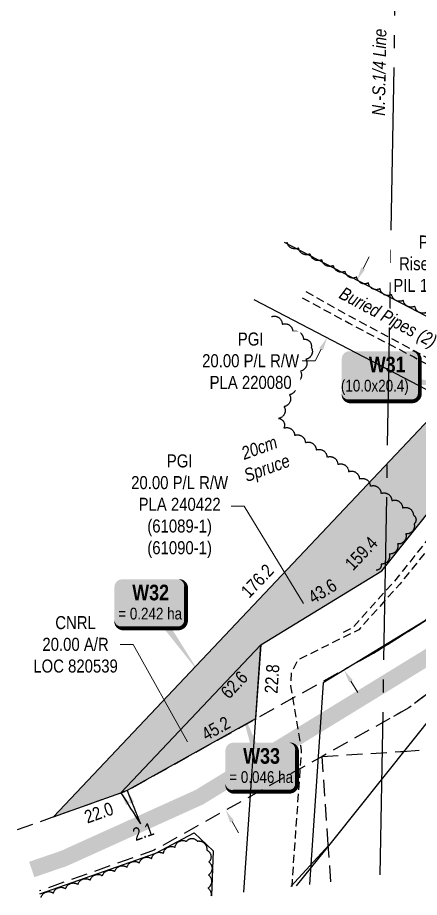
# Model space of a CAD drawing. Extents: x 406232 to 435383, y 6039561 to 6052989.
# Drawn here: x 428628 to 428937, y 6044081 to 6044757 of the extents above; entities that cross this region are included whole.
import ezdxf
from ezdxf.enums import TextEntityAlignment as Align

# ---------------------------------------------------------------- set-up
doc = ezdxf.new("R2010")
doc.units = 0
doc.header["$LTSCALE"] = 5
doc.header["$PDSIZE"] = 0.5
for name, pattern in [('0', [1, 1, 0]), ('foc-ACCESSROAD', [3.75, 2.5, -1.25]), ('foc-QUARTERLINE', [33, 25, -3, 2, -3]), ('UG_PIPE', [1.875, 1.25, -0.625])]:
    doc.linetypes.add(name, pattern=pattern)
doc.layers.get('Defpoints').update_dxf_attribs({"color": 9})
for name, color, linetype in [('AS-PIPE-UG', 44, 'UG_PIPE'), ('AS-PIPE-UG-T', 44, 'Continuous'), ('AS-ROADS', 254, 'Continuous'), ('F-AR', 190, 'foc-ACCESSROAD'), ('F-RW', 190, 'Continuous'), ('F-WS', 190, 'foc-ACCESSROAD'), ('L-SECQ', 8, 'foc-QUARTERLINE'), ('P-TEMP-BLOCKS', 250, 'Continuous'), ('P-TEMP-H', 41, 'Continuous'), ('P-TEMP_WORKSPACE', 46, 'Continuous'), ('P-TXT', 4, 'Continuous'), ('T-BUSH', 110, '0'), ('T-BUSH-T', 110, 'Continuous')]:
    doc.layers.add(name, color=color, linetype=linetype)
for name, color, linetype, lineweight in [('F-AR-T', 190, 'Continuous', 9), ('F-RW-T', 190, 'Continuous', 9), ('F-WS-T', 190, 'Continuous', 9)]:
    doc.layers.add(name, color=color, linetype=linetype, lineweight=lineweight)
doc.styles.add('80', font='ARIALN.TTF', dxfattribs={"height": 10})
doc.styles.add('80CG', font='ARIALN.TTF', dxfattribs={"height": 10})
doc.styles.add('80L', font='ARIALN.TTF', dxfattribs={"height": 10})
doc.styles.add('BOLD', font='ARIALNB.TTF')
doc.dimstyles.new('Compass 5 000', dxfattribs={"dimscale": 5, "dimtxt": 9, "dimasz": 2, "dimexe": 0.2, "dimexo": 0.0625, "dimgap": 0.5, "dimtad": 0, "dimtih": 1, "dimtoh": 1, "dimzin": 0, "dimdsep": 46, "dimtxsty": '80CG', "dimcen": 0.1, "dimse1": 1, "dimse2": 1, "dimclrd": 256, "dimclrt": 256, "dimaunit": 1, "dimadec": 4, "dimazin": 0, "dimtfac": 0.06, "dimtofl": 0, "dimtmove": 0, "dimatfit": 1, "dimfxl": 0.2, "dimtolj": 1, "dimtzin": 0, "dimlwd": -1, "dimarcsym": 0})

# ---------------------------------------------------------------- blocks, each defined once
blk = doc.blocks.new('*D549')
at = {"layer": 'Defpoints', "color": 0, "transparency": 16777216}
for p in [(428869.2777796425, 6044308.469159281), (428852.7018195097, 6044298.343068003), (428895.3314187834, 6044265.820513141)]:
    blk.add_point(p, dxfattribs=at)
at = {"layer": 'F-RW-T', "transparency": 16777216}
for p, q in [((428801.8535450087, 6044381.579427202), (428791.8535450082, 6044381.579427203)), ((428847.4886921835, 6044306.876725101), (428801.8535450087, 6044381.579427202)), ((428883.9685859764, 6044247.160764764), (428889.1817133026, 6044238.627107665))]:
    blk.add_line(p, q, dxfattribs=at)
for points in [[(428848.9109683665, 6044307.745579655), (428846.0664160005, 6044306.007870547), (428852.7018195097, 6044298.343068003)], [(428885.3908621594, 6044248.029619318), (428882.5463097934, 6044246.291910211), (428878.7554586506, 6044255.694421862)]]:
    blk.add_solid(points, dxfattribs=at)
at = {"layer": 'F-RW-T', "transparency": 16777216, "insert": (428752.3139815708, 6044381.579427203), "char_height": 10, "attachment_point": 5, "style": '80CG', "bg_fill": 3, "box_fill_scale": 1.1, "bg_fill_color": 256, "bg_fill_true_color": 13158600, "bg_fill_transparency": 0}
blk.add_mtext('\\A1;PGI\\P20.00 P/L R/W\\PPLA 240422\\P(61089-1)\\P(61090-1)', dxfattribs=at)
blk = doc.blocks.new('*D550')
at = {"layer": 'Defpoints', "color": 0, "transparency": 16777216}
for p in [(428888.7314957958, 6044555.33219951), (428889.1368351951, 6044555.121089325), (428866.0510052503, 6044510.795437848)]:
    blk.add_point(p, dxfattribs=at)
at = {"layer": 'F-RW-T', "transparency": 16777216}
for p, q in [((428893.3507696493, 6044564.201376984), (428897.9700435032, 6044573.070554458)), ((428861.0263919975, 6044502.137370558), (428856.4071181435, 6044493.268193085)), ((428856.4071181435, 6044493.268193085), (428846.407118143, 6044493.268193085))]:
    blk.add_line(p, q, dxfattribs=at)
for points in [[(428891.8725734036, 6044564.971255959), (428894.8289658944, 6044563.431498008), (428888.7314957958, 6044555.33219951)], [(428859.5481957518, 6044502.907249535), (428862.5045882426, 6044501.367491583), (428865.645665851, 6044511.006548032)]]:
    blk.add_solid(points, dxfattribs=at)
at = {"layer": 'F-RW-T', "transparency": 16777216, "insert": (428806.8675547061, 6044493.268193085), "char_height": 10, "attachment_point": 5, "style": '80CG', "bg_fill": 3, "box_fill_scale": 1.1, "bg_fill_color": 256, "bg_fill_true_color": 13158600, "bg_fill_transparency": 0}
blk.add_mtext('\\A1;PGI\\P20.00 P/L R/W\\PPLA 220080', dxfattribs=at)
blk = doc.blocks.new('*D628')
at = {"layer": 'Defpoints', "color": 0, "transparency": 16777216}
for p in [(428760.2107560025, 6044190.098814523), (428763.3362108045, 6044191.843723923), (428784.5900355661, 6044146.431025039)]:
    blk.add_point(p, dxfattribs=at)
at = {"layer": 'F-AR-T', "transparency": 16777216}
for p, q in [((428716.6379113761, 6044275.488997497), (428706.6379113761, 6044275.488997497)), ((428758.4615491452, 6044200.575142692), (428716.6379113761, 6044275.488997497)), ((428792.5901520276, 6044139.444515673), (428797.4648136869, 6044130.713096904))]:
    blk.add_line(p, q, dxfattribs=at)
for points in [[(428759.9167856066, 6044201.387586302), (428757.0063126842, 6044199.762699082), (428763.3362108045, 6044191.843723923)], [(428794.045388489, 6044140.256959283), (428791.1349155665, 6044138.632072063), (428787.7154903682, 6044148.17593444)]]:
    blk.add_solid(points, dxfattribs=at)
at = {"layer": 'F-AR-T', "transparency": 16777216, "insert": (428672.3234502571, 6044275.488997497), "char_height": 10, "attachment_point": 5, "style": '80CG'}
blk.add_mtext('\\A1;CNRL\\P20.00 A/R\\PLOC 820539', dxfattribs=at)
blk = doc.blocks.new('*U630')
h = blk.add_hatch(color=111)
edge = h.paths.add_edge_path()
edge.add_line((-23.99999999999998, -20), (23.99999999999998, -20))
edge.add_arc((23.99999999999998, -14), 6, 270, 360)
edge.add_line((29.99999999999998, -14), (29.99999999999998, 12.5))
edge.add_arc((23.99999999999998, 12.5), 6, 0, 90)
edge.add_line((23.99999999999998, 18.5), (-23.99999999999998, 18.5))
edge.add_arc((-23.99999999999998, 12.5), 6, 90, 180)
edge.add_line((-29.99999999999998, 12.5), (-29.99999999999998, -14))
edge.add_arc((-23.99999999999998, -14), 6, 180, 270)
at = {"color": 250, "flags": 128}
blk.add_lwpolyline([(-23.99999999999998, -20, 3, 3, 0), (23.99999999999998, -20, 3, 3, 0.414213562373095), (29.99999999999998, -14, 3, 3, 0), (29.99999999999998, 12.5, 3, 0, 0.414213562373095), (23.99999999999998, 18.5, 0, 0, 0), (-23.99999999999998, 18.5, 0, 0, 0.414213562373095), (-29.99999999999998, 12.5, 0, 0, 0), (-29.99999999999998, -14, 0, 3, 0.414213562373095)], format="xyseb", close=True, dxfattribs=at)
at = {"flags": 128}
blk.add_lwpolyline([(68.05801664967487, -11.28434914965089, 0, 7.499999999999998, 0), (-3.398394867633905e-15, -1.97215226305253e-31, 0, 0, 0)], format="xyseb", dxfattribs=at)
at = {"color": 250}
for tag, p, height, style in [('TEMP_AREA_W1_001', (-9.212824010914055, 2.244292974654144), 12, 'BOLD'), ('ENTER_TEXT_001', (-30.65893587994544, -12.47010782646594), 9, '80')]:
    blk.add_attdef(tag, p, '', height=height, dxfattribs=dict(at, style=style))
blk = doc.blocks.new('*U632')
h = blk.add_hatch(color=191)
edge = h.paths.add_edge_path()
edge.add_line((-21.49999999999998, -19.14915521729633), (21.49999999999998, -19.14915521729633))
edge.add_arc((21.49999999999998, -13.14915521729633), 6, 270, 360)
edge.add_line((27.49999999999998, -13.14915521729633), (27.49999999999998, 12.5))
edge.add_arc((21.49999999999998, 12.5), 6, 0, 90)
edge.add_line((21.49999999999998, 18.5), (-21.49999999999998, 18.5))
edge.add_arc((-21.49999999999998, 12.5), 6, 90, 180)
edge.add_line((-27.49999999999998, 12.5), (-27.49999999999998, -13.14915521729633))
edge.add_arc((-21.49999999999998, -13.14915521729633), 6, 180, 270)
at = {"color": 250, "flags": 128}
blk.add_lwpolyline([(-21.49999999999998, -19.14915521729633, 3, 3, 0), (21.49999999999998, -19.14915521729633, 3, 3, 0.414213562373095), (27.49999999999998, -13.14915521729633, 3, 3, 0), (27.49999999999998, 12.5, 3, 0, 0.414213562373095), (21.49999999999998, 18.5, 0, 0, 0), (-21.49999999999998, 18.5, 0, 0, 0.414213562373095), (-27.49999999999998, 12.5, 0, 0, 0), (-27.49999999999998, -13.14915521729633, 0, 3, 0.414213562373095)], format="xyseb", close=True, dxfattribs=at)
at = {"flags": 128}
blk.add_lwpolyline([(38.15712930229628, -53.99016131389325, 0, 7.499999999999999, 0), (-3.398394867633905e-15, 0, 0, 0, 0)], format="xyseb", dxfattribs=at)
at = {"color": 250}
for tag, p, height, style in [('TEMP_AREA_W1_001', (-9.212824010914055, 2.244292974654144), 12, 'BOLD'), ('ENTER_TEXT_001', (-30.65893587994544, -12.47010782646594), 9, '80')]:
    blk.add_attdef(tag, p, '', height=height, dxfattribs=dict(at, style=style))
blk = doc.blocks.new('*U633')
h = blk.add_hatch(color=191)
edge = h.paths.add_edge_path()
edge.add_line((-21.49999999999998, -19.14915521729633), (21.49999999999998, -19.14915521729633))
edge.add_arc((21.49999999999998, -13.14915521729633), 6, 270, 360)
edge.add_line((27.49999999999998, -13.14915521729633), (27.49999999999998, 12.5))
edge.add_arc((21.49999999999998, 12.5), 6, 0, 90)
edge.add_line((21.49999999999998, 18.5), (-21.49999999999998, 18.5))
edge.add_arc((-21.49999999999998, 12.5), 6, 90, 180)
edge.add_line((-27.49999999999998, 12.5), (-27.49999999999998, -13.14915521729633))
edge.add_arc((-21.49999999999998, -13.14915521729633), 6, 180, 270)
at = {"flags": 128}
blk.add_lwpolyline([(-15.83130162535587, 45.65475038191204, 0, 7.499999999999999, 0), (-3.398394867633905e-15, 0, 0, 0, 0)], format="xyseb", dxfattribs=at)
at = {"color": 250, "flags": 128}
blk.add_lwpolyline([(-21.49999999999998, -19.14915521729633, 3, 3, 0), (21.49999999999998, -19.14915521729633, 3, 3, 0.414213562373095), (27.49999999999998, -13.14915521729633, 3, 3, 0), (27.49999999999998, 12.5, 3, 0, 0.414213562373095), (21.49999999999998, 18.5, 0, 0, 0), (-21.49999999999998, 18.5, 0, 0, 0.414213562373095), (-27.49999999999998, 12.5, 0, 0, 0), (-27.49999999999998, -13.14915521729633, 0, 3, 0.414213562373095)], format="xyseb", close=True, dxfattribs=at)
at = {"color": 250}
for tag, p, height, style in [('TEMP_AREA_W1_001', (-9.212824010914055, 2.244292974654144), 12, 'BOLD'), ('ENTER_TEXT_001', (-30.65893587994544, -12.47010782646594), 9, '80')]:
    blk.add_attdef(tag, p, '', height=height, dxfattribs=dict(at, style=style))

msp = doc.modelspace()

# ---------------------------------------------------------------- hatches: boundary and pattern name
at = {"layer": 'P-TEMP-H'}
h = msp.add_hatch(color=256, dxfattribs=at)
h.dxf.hatch_style = 1
h.paths.add_polyline_path([(428980.9477371356, 6044450.954548363), (428957.9042346787, 6044462.956140197), (428655.3884148831, 6044143.088599518), (428707.1835974813, 6044161.487828454), (428814.6036129377, 6044275.069247724), (428907.6716717735, 6044331.923610983), (428994.7292413663, 6044440.939137267), (428984.5127915827, 6044449.097785112)])
h = msp.add_hatch(color=256, dxfattribs=at)
h.dxf.hatch_style = 1
h.paths.add_polyline_path([(428712.0764221527, 6044163.225908968), (428707.1835974805, 6044161.487828412), (428814.603612939, 6044275.069247658), (428810.7059895028, 6044218.28978612)])

# ---------------------------------------------------------------- linework, layer by layer
at = {"layer": 'AS-PIPE-UG', "flags": 128}
for points in [[(428849.3659084754, 6044546.533553062), (428883.1059084739, 6044527.543553024), (428932.2709084727, 6044501.233553061), (429000.5234084738, 6044463.906053063), (429024.1834084739, 6044445.816053067), (429032.2209084726, 6044445.923553024), (429043.2709084739, 6044456.858553061), (429074.0009084739, 6044494.461053018)], [(428846.4609084723, 6044541.736053024), (428882.5734084751, 6044522.151053068), (428932.2209084742, 6044496.231053048), (428978.3759084739, 6044471.518553042), (429001.1659084735, 6044460.048553043), (429018.2184084727, 6044445.786053068), (429035.7209084738, 6044439.296053049), (429079.4309084729, 6044493.928553062)], [(429056.0322597495, 6044497.379502141), (429034.7209084692, 6044470.358553044), (428916.6259084702, 6044323.211052986), (428885.0559084704, 6044288.131052986), (428877.5897197712, 6044284.436514176)], [(429056.0322597471, 6044497.379502143), (429034.7209084737, 6044470.358553056), (428916.6259084702, 6044323.211053047), (428885.0559084736, 6044288.131053049), (428877.5897197426, 6044284.436514223)], [(429057.3619221578, 6044491.855988663), (429039.6028850347, 6044468.951357399), (428921.5078850306, 6044321.803857381), (428889.9378850347, 6044286.723857381), (428843.2203850355, 6044263.606357416), (428838.140385031, 6044253.528857367), (428837.5478850349, 6044243.791357441), (428845.7828850348, 6044193.783857327), (428838.4158141998, 6044089.615911479)]]:
    msp.add_lwpolyline(points, dxfattribs=at)
at = {"layer": 'AS-ROADS', "flags": 128}
for points, const_width in [([(428638.6423778849, 6044102.65712379), (428663.3759084647, 6044111.12355298), (428767.5134084648, 6044158.198553055), (428970.0084084645, 6044282.198553048), (429196.860908463, 6044559.606053102), (429273.5584084662, 6044661.391052942), (429317.800908466, 6044742.478553052), (429403.6534084692, 6044926.451053116), (429477.413408471, 6045061.658553131), (429533.4384084704, 6045139.701053125), (429611.6559084636, 6045232.196053126), (429724.1380444423, 6045346.633401972)], 12.49424649999993), ([(428903.7450208108, 6044241.621452014), (428970.0084084658, 6044282.198553047), (429196.860908464, 6044559.606053086), (429273.558408467, 6044661.391052935), (429317.800908467, 6044742.478553047), (429403.65340847, 6044926.451053103), (429477.4134084719, 6045061.658553117), (429533.4384084704, 6045139.701053113), (429611.6559084645, 6045232.196053108), (429724.138044448, 6045346.633401969)], 12.49424649999994)]:
    msp.add_lwpolyline(points, dxfattribs=dict(at, const_width=const_width))
at = {"layer": 'F-AR', "flags": 128}
msp.add_lwpolyline([(428627.7655749312, 6044133.27612415), (428712.0764221527, 6044163.225908968), (428901.2579692437, 6044268.844028848), (428941.2337153934, 6044293.861775371), (428953.7171887561, 6044309.493872924), (428957.8967116828, 6044248.818273176), (428928.5630640898, 6044226.827094758), (428922.5957463486, 6044223.496020694), (428861.7503620716, 6044189.485042022), (428732.7742029084, 6044117.518760882), (428644.5023577925, 6044086.160849357)], dxfattribs=at)
at = {"layer": 'F-AR'}
msp.add_lwpolyline([(428890.7118196138, 6044262.956221545), (428901.2579692436, 6044268.84402883), (428941.2337153946, 6044293.861775367), (428953.7171887562, 6044309.493872923), (428957.8967116839, 6044248.818273176), (428928.5630640904, 6044226.827094746), (428922.5957463486, 6044223.496020694), (428916.797578647, 6044220.254996576)], dxfattribs=at)
at = {"layer": 'F-RW'}
for points in [[(428801.5762396486, 6044085.290205918), (428814.603612939, 6044275.069247658), (428907.6716717712, 6044331.923610942), (429184.1626347675, 6044678.152066318), (429525.7016590237, 6045258.984359354), (429667.5010746151, 6045402.58363348)], [(429703.0550342759, 6045367.460775043), (429565.6312837445, 6045228.292706219), (429225.4380216175, 6044649.749059631), (428941.2337153846, 6044293.861775345), (428862.6947263528, 6044245.883078211), (428852.077894532, 6044091.220113984)], [(429703.0550342818, 6045367.460775039), (429565.6312837454, 6045228.292706207), (429225.4380216185, 6044649.749059625), (428941.2337153855, 6044293.861775329), (428890.6930354882, 6044262.986970327)], [(428832.7237075219, 6044584.502357927), (429011.905193022, 6044491.180473912), (429064.9684188012, 6044448.80526708), (429033.775112022, 6044409.7579035), (428984.5127915852, 6044449.097785032), (428809.6378775767, 6044540.176706499)]]:
    msp.add_lwpolyline(points, dxfattribs=at)
at = {"layer": 'F-RW', "flags": 128}
msp.add_lwpolyline([(428842.0150643418, 6044090.038535721), (428870.0809084709, 6044124.673553075), (428837.6942513162, 6044089.531185511)], dxfattribs=at)
at = {"layer": 'F-WS'}
msp.add_lwpolyline([(428868.5058260766, 6044093.149082893), (428866.5218465317, 6044121.643182393), (428861.7674119891, 6044189.385907888), (428922.0739070785, 6044193.216318968), (428923.8289074615, 6044193.338652899), (428961.5406284308, 6044195.96174975), (428991.474125483, 6044198.044370379), (429011.4592829006, 6044199.436989601), (429161.102213422, 6044209.710261912), (429166.5490885555, 6044131.455283246)], dxfattribs=at)
at = {"layer": 'L-SECQ', "flags": 128}
msp.add_lwpolyline([(428906.4667095038, 6044098.557704215), (428921.8540740222, 6044992.105541969)], dxfattribs=at)
at = {"layer": 'P-TEMP_WORKSPACE', "flags": 128}
for points in [[(428980.9477371356, 6044450.954548363), (428957.9042346787, 6044462.956140197), (428655.3884148831, 6044143.088599518), (428707.1835974813, 6044161.487828454), (428814.6036129377, 6044275.069247724), (428907.6716717735, 6044331.923610983), (428994.7292413663, 6044440.939137267), (428984.5127915827, 6044449.097785112)], [(428712.0764221527, 6044163.225908968), (428707.1835974805, 6044161.487828412), (428814.603612939, 6044275.069247658), (428810.7059895028, 6044218.28978612)]]:
    msp.add_lwpolyline(points, close=True, dxfattribs=at)
at = {"layer": 'P-TXT', "flags": 128}
msp.add_lwpolyline([(428644.8515497555, 6044084.043127977), (428734.0016082011, 6044115.298169494), (428763.5579525179, 6044130.693677004), (428778.1356973869, 6044116.944509895), (428776.8787985088, 6044082.390230583)], dxfattribs=at)
at = {"layer": 'T-BUSH', "flags": 128}
for points in [[(429623.5106580583, 6045445.749577009, -0.52056705), (429616.9938753452, 6045438.170639067, -0.52056705), (429610.477092632, 6045430.591701183, -0.52056705), (429603.9603099186, 6045423.01276324, -0.52056705), (429597.4435272054, 6045415.433825356, -0.52056705), (429590.9267444923, 6045407.854887414, -0.52056705), (429584.4099617808, 6045400.275949529, -0.52056705), (429577.8931790676, 6045392.697011587, -0.52056705), (429571.3763963545, 6045385.118073703, -0.52056705), (429564.8596136413, 6045377.539135761, -0.52056705), (429558.3428309285, 6045369.960197877, -0.52056705), (429551.8260482138, 6045362.381259934, -0.52056705), (429545.3092655007, 6045354.802322051, -0.52056705), (429538.7924827876, 6045347.223384107, -0.52056705), (429532.2757000744, 6045339.644446224, -0.52056705), (429525.758917361, 6045332.065508306, -0.52056705), (429519.2421346479, 6045324.486570373, -0.52056705), (429512.7253519363, 6045316.907632479, -0.52056705), (429506.2085692232, 6045309.328694547, -0.52056705), (429499.6917865101, 6045301.749756653, -0.52056705), (429493.1750037969, 6045294.17081872, -0.52056705), (429486.658221084, 6045286.591880827, -0.52056705), (429480.1414383694, 6045279.012942893, -0.52056705), (429473.6246556563, 6045271.434005001, -0.52056705), (429467.1078729431, 6045263.855067067, -0.52056705), (429460.59109023, 6045256.276129174, -0.52056705), (429454.0743075166, 6045248.69719124, -0.52056705), (429457.3022773553, 6045241.487904671, -0.52056705), (429465.9309422327, 6045236.44261979, -0.52056705), (429474.5596071075, 6045231.397334934, -0.52056705), (429483.1882719849, 6045226.352050073, -0.52056705), (429491.8169368596, 6045221.306765217, -0.52056705), (429500.4456017375, 6045216.261480386, -0.52056705), (429509.0742666118, 6045211.21619553, -0.52056705), (429517.7029314898, 6045206.170910679, -0.52056705), (429526.3315963641, 6045201.125625823, -0.52056705), (429534.9602612405, 6045196.080340967, -0.52056705), (429541.4238445094, 6045190.462147507, -0.52056705), (429536.4198347012, 6045181.809480732, -0.52056705), (429531.4158248938, 6045173.156813918, -0.52056705), (429526.4118150839, 6045164.504147143, -0.52056705), (429521.4078052769, 6045155.851480328, -0.52056705), (429516.403795468, 6045147.198813554, -0.52056705), (429511.3997856582, 6045138.546146739, -0.52056705), (429506.3957758511, 6045129.893479965, -0.52056705), (429501.3917660423, 6045121.24081315, -0.52056705), (429496.3877562324, 6045112.588146375, -0.52056705), (429491.3837464253, 6045103.935479561, -0.52056705), (429486.3797366165, 6045095.282812786, -0.52056705), (429481.3757268066, 6045086.630145972, -0.52056705), (429476.3717169993, 6045077.977479197, -0.52056705), (429471.3677071892, 6045069.324812382, -0.52056705), (429466.3636973809, 6045060.672145608, -0.52056705), (429461.3596875735, 6045052.019478793, -0.52056705), (429456.3556777634, 6045043.366812019, -0.52056705), (429451.3516679551, 6045034.714145204, -0.52056705), (429446.3476581477, 6045026.061478429, -0.52056705), (429441.3436483376, 6045017.408811639, -0.52056705), (429436.3396385293, 6045008.75614484, -0.52056705), (429431.335628722, 6045000.10347805, -0.52056705), (429426.3316189118, 6044991.450811226, -0.52056705), (429421.3276091036, 6044982.798144461, -0.52056705), (429416.3235992962, 6044974.145477637, -0.52056705), (429411.3195894861, 6044965.492810871, -0.52056705), (429406.3155796778, 6044956.840144048, -0.52056705), (429401.3115698704, 6044948.187477282, -0.52056705), (429396.3075600603, 6044939.534810458, -0.52056705), (429391.3035502521, 6044930.882143693, -0.52056705), (429386.2995404447, 6044922.229476869, -0.52056705), (429381.2955306345, 6044913.576810104, -0.52056705), (429376.2915208263, 6044904.92414328, -0.52056705), (429371.2875110189, 6044896.271476515, -0.52056705), (429366.2835012088, 6044887.618809691, -0.52056705), (429361.2794914005, 6044878.966142925, -0.52056705), (429356.2754815932, 6044870.313476101, -0.52056705), (429351.2714717833, 6044861.660809336, -0.52056705), (429346.2674619762, 6044853.008142512, -0.52056705), (429341.2634521674, 6044844.355475747, -0.52056705), (429336.2594423575, 6044835.702808923, -0.52056705), (429331.2554325504, 6044827.050142158, -0.52056705), (429326.2514227416, 6044818.397475334, -0.52056705), (429321.2474129318, 6044809.744808569, -0.52056705), (429316.2434031247, 6044801.092141745, -0.52056705), (429311.2393933159, 6044792.439474979, -0.52056705), (429306.235383506, 6044783.786808155, -0.52056705), (429301.2313736986, 6044775.13414139, -0.52056705), (429296.2273638885, 6044766.481474571, -0.52056705), (429290.1163358588, 6044762.822147782, -0.52056705), (429281.9243410175, 6044768.549274209, -0.52056705), (429273.7323461762, 6044774.276400676, -0.52056705), (429265.5403513364, 6044780.003527103, -0.52056705), (429257.3483564951, 6044785.730653575, -0.52056705), (429249.1563616538, 6044791.457779993, -0.52056705), (429240.9643668124, 6044797.18490647, -0.52056705), (429232.7723719715, 6044802.912032887, -0.52056705), (429224.5803771286, 6044808.639159364, -0.52056705), (429216.3883822873, 6044814.366285781, -0.52056705), (429208.8033737231, 6044810.689637853, -0.52056705), (429202.7286571866, 6044802.751969668, -0.52056705), (429196.6539406499, 6044794.814301512, -0.52056705), (429190.579224115, 6044786.876633376, -0.52056705), (429184.5045075789, 6044778.938965212, -0.52056705), (429178.4297910409, 6044771.001297026, -0.52056705), (429172.3550745042, 6044763.063628871, -0.52056705), (429166.2803579693, 6044755.125960735, -0.52056705), (429160.2056414331, 6044747.188292569, -0.52056705), (429154.1309248952, 6044739.250624385, -0.52056705), (429148.0562083584, 6044731.312956229, -0.52056705), (429141.9814918236, 6044723.375288093, -0.52056705), (429135.9067752874, 6044715.437619933, -0.52056705), (429129.8320587495, 6044707.499951768, -0.52056705), (429123.7573422127, 6044699.562283582, -0.52056705), (429117.6826256778, 6044691.624615427, -0.52056705), (429111.6079091414, 6044683.686947291, -0.52056705), (429105.5331926037, 6044675.749279127, -0.52056705), (429099.458476067, 6044667.811610941, -0.52056705), (429093.3837595321, 6044659.873942785, -0.52056705), (429087.3090429957, 6044651.93627465, -0.52056705), (429081.234326458, 6044643.998606484, -0.52056705), (429075.1596099216, 6044636.060938299, -0.52056705), (429069.0848933849, 6044628.123270144, -0.52056705), (429063.01017685, 6044620.185602007, -0.52056705), (429056.9354603124, 6044612.247933847, -0.52056705), (429050.8607437759, 6044604.310265683, -0.52056705), (429050.688266266, 6044596.265619596, -0.52056705), (429058.7532738844, 6044590.361010472, -0.52056705), (429066.8182815028, 6044584.456401367, -0.52056705), (429074.8832891211, 6044578.551792216, -0.52056705), (429082.9482967395, 6044572.647183098, -0.52056705), (429087.3285639627, 6044566.181265181, -0.52056705), (429081.3875108709, 6044558.143066043, -0.52056705), (429075.4464577794, 6044550.10486695, -0.52056705), (429069.5054046879, 6044542.066667841, -0.52056705), (429063.5643515963, 6044534.028468698, -0.52056705), (429057.6232985033, 6044525.990269614, -0.52056705), (429051.6822454118, 6044517.952070476, -0.52056705), (429045.7411923206, 6044509.913871383, -0.52056705), (429039.8001392291, 6044501.875672274, -0.52056705), (429033.8590861376, 6044493.837473132, -0.52056705), (429027.9180330476, 6044485.799274048, -0.52056705), (429020.1973215245, 6044486.12438165, -0.52056705), (429011.4982352984, 6044491.047252342, -0.52056705), (429002.7991490722, 6044495.970122994, -0.52056705), (428994.1000628461, 6044500.892993686, -0.52056705), (428985.40097662, 6044505.815864338, -0.52056705), (428976.7018903954, 6044510.73873503, -0.52056705), (428968.0028041692, 6044515.661605682, -0.52056705), (428959.3037179428, 6044520.584476379, -0.52056705), (428950.6046317167, 6044525.507347021, -0.52056705), (428941.9055454906, 6044530.430217722, -0.52056705), (428933.1407008115, 6044535.229655076, -0.52056705), (428924.2000213476, 6044539.69877214, -0.52056705), (428915.2593418821, 6044544.16788925, -0.52056705), (428906.3186624167, 6044548.637006305, -0.52056705), (428897.3779829515, 6044553.106123419, -0.52056705), (428888.4373034845, 6044557.5752405, -0.52056705), (428879.4966240191, 6044562.044357565, -0.52056705), (428870.5559445533, 6044566.513474674, -0.52056705), (428861.6152650879, 6044570.98259173, -0.52056705), (428852.674585623, 6044575.45170882, -0.52056705), (428843.7339061585, 6044579.920825925, -0.52056705), (428834.9566435993, 6044584.308256879, -0.52056705)], [(428822.9641074737, 6044527.20983387, -0.52056705), (428831.1181713228, 6044521.42883056, -0.52056705), (428839.2722351727, 6044515.647827197, -0.52056705), (428847.4262990246, 6044509.866823892, -0.52056705), (428853.4967291729, 6044503.528927543, -0.52056705), (428849.3140953401, 6044494.450693622, -0.52056705), (428845.1314615092, 6044485.372459681, -0.52056705), (428840.9488276771, 6044476.294225769, -0.52056705), (428836.766193843, 6044467.215991877, -0.52056705), (428832.5835600118, 6044458.137757956, -0.52056705), (428828.4009261796, 6044449.059524015, -0.52056705), (428832.3709104845, 6044441.578960535, -0.52056705), (428840.6715063135, 6044436.010400094, -0.52056705), (428848.9721021422, 6044430.441839594, -0.52056705), (428857.272697971, 6044424.873279149, -0.52056705), (428865.573293801, 6044419.304718658, -0.52056705), (428873.8738896298, 6044413.736158209, -0.52056705), (428882.1744854577, 6044408.167597719, -0.52056705), (428890.4750812857, 6044402.599037264, -0.52056705), (428898.7756771148, 6044397.030476802, -0.52056705), (428907.0762729435, 6044391.461916302, -0.52056705), (428915.3768687738, 6044385.893355862, -0.52056705), (428923.6774646023, 6044380.324795363, -0.52056705), (428931.978060431, 6044374.756234922, -0.52056705), (428932.5148204661, 6044368.052157909, -0.52056705), (428926.1566756276, 6044360.339651788, -0.52056705), (428919.7985307876, 6044352.627145639, -0.52056705), (428913.4403859491, 6044344.914639468, -0.52056705), (428907.0822411109, 6044337.202133324, -0.52056705), (428903.2330067464, 6044332.532965758, -0.52056705)], [(428645.8436338262, 6044081.213365186, -0.5205670500596777), (428655.2761763807, 6044084.520312083, -0.52056705), (428664.7087189353, 6044087.82725898, -0.52056705), (428674.1412614898, 6044091.134205877, -0.52056705), (428683.5738040443, 6044094.441152775, -0.52056705), (428693.0063465988, 6044097.748099672, -0.52056705), (428702.4388891518, 6044101.055046569, -0.52056705), (428711.8714317064, 6044104.36199349, -0.52056705), (428721.3039742609, 6044107.668940387, -0.52056705), (428730.7365168154, 6044110.975887284, -0.52056705), (428739.8698081686, 6044114.973791745, -0.52056705), (428748.7347079063, 6044119.591400378, -0.52056705), (428757.5996076425, 6044124.209009012, -0.52056705), (428765.8511025053, 6044124.408917132, -0.52056705), (428773.1225718346, 6044117.55074753, -0.52056705), (428774.8246008591, 6044108.408823312, -0.52056705), (428774.4612609073, 6044098.41999253, -0.52056705), (428774.0979209523, 6044088.431161697, -0.2893576705105548), (428776.3948257569, 6044082.333402442, -0.2893576705105548)]]:
    msp.add_lwpolyline(points, format="xyb", dxfattribs=at)

# ---------------------------------------------------------------- block references
at = {"layer": 'P-TEMP-BLOCKS'}
ref = msp.add_blockref('*U632', (428729.7100099453, 6044307.008837085), dxfattribs=at)
ref.add_attrib('TEMP_AREA_W1_001', 'W32', (428715.9010058525, 6044309.355449317), dxfattribs={"layer": '0', "color": 250, "height": 11.99999999999989, "style": 'BOLD'})
ref.add_attrib('ENTER_TEXT_001', '= 0.242 ha', (428705.141114993, 6044294.655373213), dxfattribs={"layer": '0', "color": 250, "height": 8.999999999999941, "style": '80'})
ref = msp.add_blockref('*U633', (428815.0185453369, 6044181.499218494), dxfattribs=at)
ref.add_attrib('TEMP_AREA_W1_001', 'W33', (428801.1563352414, 6044183.8458307), dxfattribs={"layer": '0', "color": 250, "height": 11.99999999999989, "style": 'BOLD'})
ref.add_attrib('ENTER_TEXT_001', '= 0.046 ha', (428790.4496503847, 6044169.145754596), dxfattribs={"layer": '0', "color": 250, "height": 8.999999999999941, "style": '80'})

# ---------------------------------------------------------------- texts
at = {"layer": 'L-SECQ', "insert": (428900.0903141578, 6044681.594711109), "char_height": 9.99543679999989, "attachment_point": 1, "rotation": 89.0134340045664, "style": '80L'}
msp.add_mtext_dynamic_manual_height_columns('{\\fArial Narrow|b0|i1|c0|p34;N.-S.1/4 Line}', width=66.6452907718192, gutter_width=49.97718399999965, heights=[0], dxfattribs=at)
at = {"layer": 'P-TEMP_WORKSPACE', "style": '80L'}
for s, height, rotation, p in [('159.4', 9.995436799999908, 46.59700000001402, (428891.8217282361, 6044345.445979297)), ('176.2', 9.995436799999908, 46.59700000001402, (428812.0000669616, 6044324.321529514)), ('43.6', 9.995436799999997, 31.42030000000125, (428862.0337202264, 6044316.43890922)), ('62.6', 9.995436799999908, 46.59700000001402, (428794.2516654736, 6044244.496807898)), ('22.8', 9.995436799999908, 86.07309999999977, (428823.2740887876, 6044249.038101209)), ('45.2', 9.995436799999908, 29.17419999999486, (428780.1521981386, 6044211.042865914)), ('22.0', 9.995436799999908, 19.55659999999859, (428690.2311113165, 6044146.274932461)), ('2.1', 9.995436799999908, 19.55659999999859, (428724.3264085781, 6044131.810128273))]:
    msp.add_text(s, height=height, rotation=rotation, dxfattribs=at).set_placement(p, align=Align.MIDDLE)

# ---------------------------------------------------------------- dimensions: what is measured, and where the dimension line sits
at = {"layer": 'F-AR-T'}
dim = msp.add_linear_dim(base=(428763.3362108045, 6044191.843723923), p1=(428784.590035566, 6044146.431025039), p2=(428760.2107560023, 6044190.098814522), angle=119.1741756316029, text='CNRL\\P20.00 A/R\\PLOC 820539', dimstyle='Compass 5 000', dxfattribs=at)
dim.commit()
dim.dimension.update_dxf_attribs({"geometry": '*D628', "text_midpoint": (428672.3234502571, 6044275.488997497), "dimtype": 161})

# ---------------------------------------------------------------- leaders
at = {"layer": 'P-TEMP_WORKSPACE', "path_type": 1}
for points in [[(428707.1835974805, 6044161.487828412), (428722.1363126525, 6044137.679499788)], [(428712.0764221527, 6044163.225908968), (428722.1363126525, 6044137.679499788)]]:
    msp.add_leader(points, dimstyle='Compass 5 000', override={"dimgap": 0.5, "dimtad": 0}, dxfattribs=at)

# ---------------------------------------------------------------- next in the draw order: texts
at = {"layer": 'AS-PIPE-UG-T', "insert": (428878.4615906457, 6044550.754206479), "char_height": 9.995440000000013, "attachment_point": 1, "rotation": 331.84712599657547, "style": '80L', "bg_fill": 3, "box_fill_scale": 1.15, "bg_fill_color": 256, "bg_fill_true_color": 256, "bg_fill_transparency": 0}
msp.add_mtext_dynamic_manual_height_columns('\\pi0.29884;{\\fArial Narrow|b0|i1|c0|p34;Buried Pipes (2)}', width=81.53619952960416, gutter_width=49.97754999999924, heights=[0], dxfattribs=at)

# ---------------------------------------------------------------- next in the draw order: linework, layer by layer
at = {"layer": 'F-RW'}
msp.add_lwpolyline([(428842.0150643448, 6044090.038535722), (428870.0809084709, 6044124.673553071), (428870.0809084709, 6044124.673553071), (429266.7134084763, 6044621.34605307), (429605.5609084729, 6045197.601053049), (429738.2944195862, 6045332.648676611)], dxfattribs=at)

# ---------------------------------------------------------------- next in the draw order: block references
at = {"layer": 'P-TEMP-BLOCKS'}
msp.add_blockref('*U630', (428906.9106410137, 6044482.17933225), dxfattribs=at).add_auto_attribs({'TEMP_AREA_W1_001': 'W31', 'ENTER_TEXT_001': '(10.0x20.4)'})

# ---------------------------------------------------------------- next in the draw order: texts
at = {"layer": 'F-WS-T', "insert": (428916.029198849, 6044589.522555817), "char_height": 9.99538999999988, "attachment_point": 1, "style": '80L', "bg_fill": 3, "box_fill_scale": 1.15, "bg_fill_color": 256, "bg_fill_true_color": 256, "bg_fill_transparency": 0}
msp.add_mtext_dynamic_manual_height_columns('\\pi20.13621;PGI\\P\\pi4.93176;Riser Site\\P\\pi0.47952;PIL 190203', width=58.11548835429618, gutter_width=49.97694999999901, heights=[0], dxfattribs=at)

# ---------------------------------------------------------------- next in the draw order: dimensions: what is measured, and where the dimension line sits
at = {"layer": 'F-RW-T'}
dim = msp.add_linear_dim(base=(428852.7018195097, 6044298.343068003), p1=(428895.3314187833, 6044265.82051314), p2=(428869.2777796425, 6044308.46915928), angle=121.42034826440796, text='PGI\\P20.00 P/L R/W\\PPLA 240422\\P(61089-1)\\P(61090-1)', dimstyle='Compass 5 000', override={"dimtfill": 1}, dxfattribs=at)
dim.commit()
dim.dimension.update_dxf_attribs({"geometry": '*D549', "text_midpoint": (428752.3139815708, 6044381.579427203), "dimtype": 161})

# ---------------------------------------------------------------- next in the draw order: texts
at = {"layer": 'T-BUSH-T', "insert": (428794.4576962182, 6044425.025587415), "char_height": 9.990817808772775, "attachment_point": 1, "rotation": 19.99999999999989, "style": '80L'}
msp.add_mtext_dynamic_manual_height_columns('\\pi4.47651;{\\fArial Narrow|b0|i1|c0|p34;20cm \\P\\pi0.45565;Spruce}', width=36.0768004453364, gutter_width=49.97754999999924, heights=[0], dxfattribs=at)

# ---------------------------------------------------------------- next in the draw order: dimensions: what is measured, and where the dimension line sits
at = {"layer": 'F-RW-T'}
dim = msp.add_linear_dim(base=(428888.7314957958, 6044555.33219951), p1=(428866.0510052504, 6044510.795437848), p2=(428889.1368351949, 6044555.121089324), angle=62.4884517462509, text='PGI\\P20.00 P/L R/W\\PPLA 220080', dimstyle='Compass 5 000', override={"dimtfill": 1}, dxfattribs=at)
dim.commit()
dim.dimension.update_dxf_attribs({"geometry": '*D550', "text_midpoint": (428806.8675547061, 6044493.268193085), "dimtype": 161})

doc.saveas('drawing.dxf')
